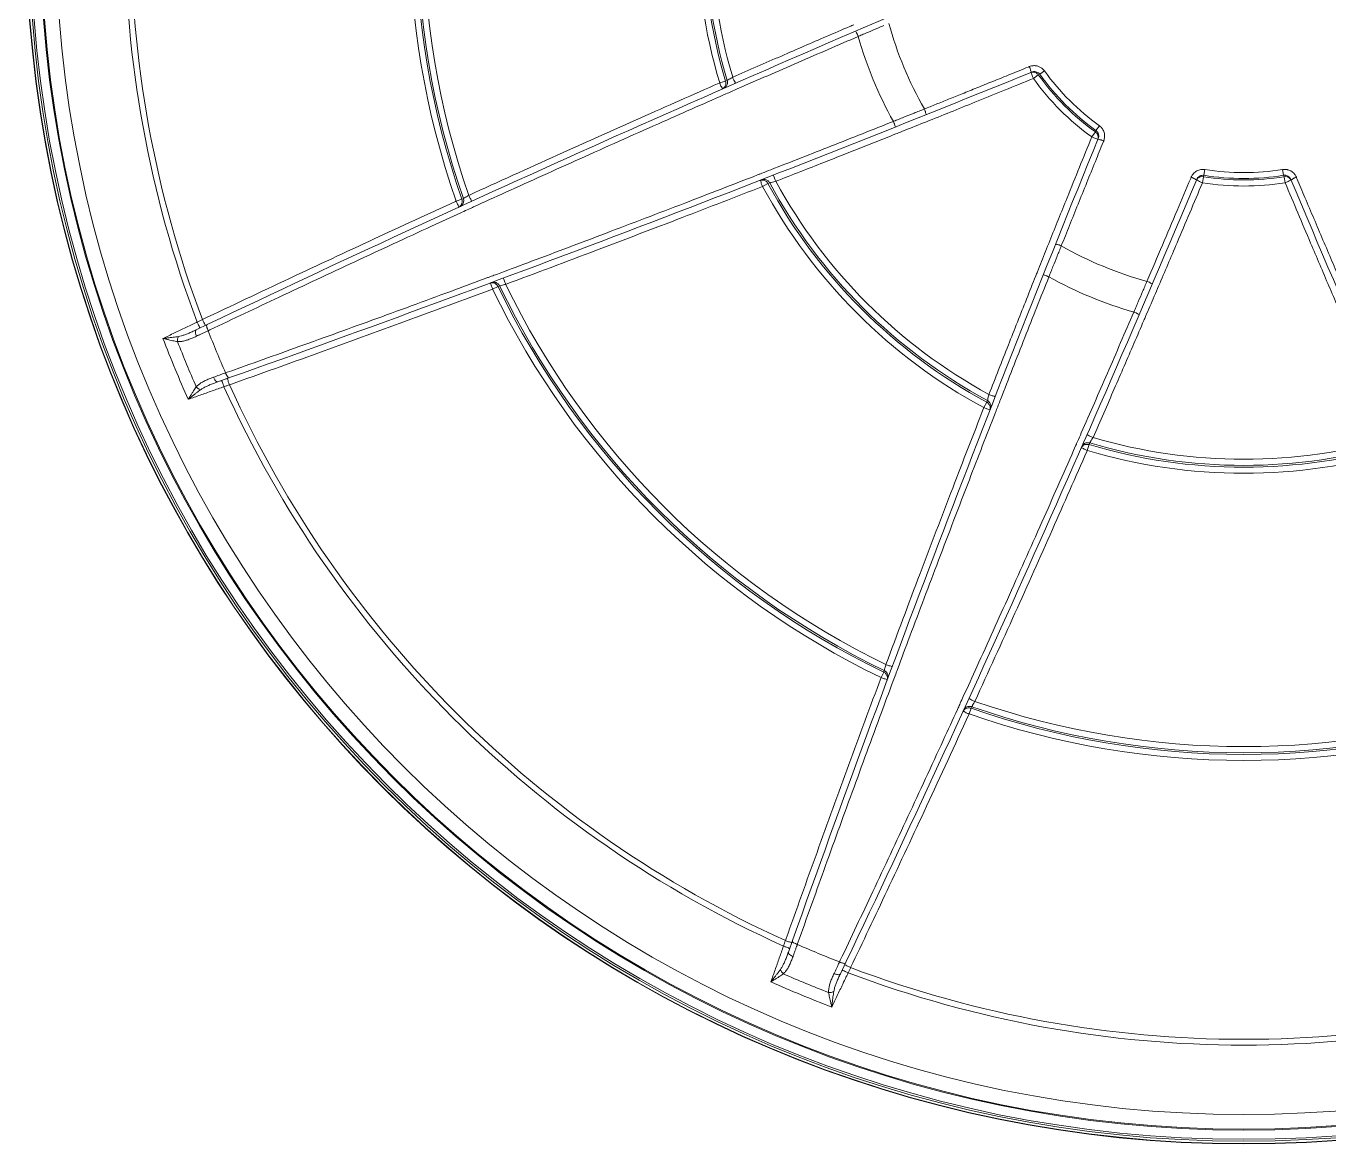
# Model space of a CAD drawing. Header units: metres. Extents: x 1628 to 1845, y 824 to 931.
# Drawn here: x 1653.309 to 1654.279, y 913.086 to 913.918 of the extents above; entities that cross this region are included whole.
import ezdxf

# ---------------------------------------------------------------- set-up
doc = ezdxf.new("R2010")
doc.units = ezdxf.units.M
doc.header["$LTSCALE"] = 0.15
doc.layers.add('hidrosanitário', color=26, linetype='Continuous', lineweight=0)

msp = doc.modelspace()

# ---------------------------------------------------------------- linework, layer by layer
at = {"layer": 'hidrosanitário', "color": 252}
for p, q in [((1654.05882, 913.8787), (1654.06252, 913.88137)), ((1654.06252, 913.88137), (1654.06355, 913.8818)), ((1654.06707, 913.88435), (1654.06355, 913.8818)), ((1653.82981, 913.87668), (1653.82544, 913.87537)), ((1653.83104, 913.87722), (1653.82981, 913.87668)), ((1654.10499, 913.8389), (1654.10232, 913.8352)), ((1654.10542, 913.83993), (1654.10499, 913.8389)), ((1654.10797, 913.84345), (1654.10542, 913.83993)), ((1654.18649, 913.81093), (1654.1858, 913.80663)), ((1654.24433, 913.81093), (1654.24502, 913.80663)), ((1653.85734, 913.79836), (1653.86135, 913.80053)), ((1653.86135, 913.80053), (1653.8626, 913.80102)), ((1654.18465, 913.8011), (1654.18538, 913.80561)), ((1654.18538, 913.80561), (1654.1858, 913.80663)), ((1654.24502, 913.80663), (1654.24544, 913.80561)), ((1654.24544, 913.80561), (1654.24617, 913.8011)), ((1653.63354, 913.78887), (1653.62931, 913.7874)), ((1653.63468, 913.78939), (1653.63354, 913.78887)), ((1653.65645, 913.72188), (1653.66048, 913.72383)), ((1653.66048, 913.72383), (1653.66166, 913.72427)), ((1654.02415, 913.63774), (1654.02198, 913.63372)), ((1654.02463, 913.63899), (1654.02415, 913.63774)), ((1654.09899, 913.60182), (1654.1003, 913.60619)), ((1654.1003, 913.60619), (1654.10083, 913.60742)), ((1653.94745, 913.43686), (1653.9455, 913.43283)), ((1653.94789, 913.43804), (1653.94745, 913.43686)), ((1654.01102, 913.40569), (1654.01249, 913.40992)), ((1654.01249, 913.40992), (1654.01301, 913.41106))]:
    msp.add_line(p, q, dxfattribs=at)
for radius in [0.90615, 0.90588, 0.90411, 0.90269, 0.89582, 0.89514, 0.88421]:
    msp.add_circle((1654.21541, 913.99179), radius, dxfattribs=at)
for centre, radius, start, end in [((1654.21541, 913.99179), 0.83257, 159.29105, 200.70895), ((1654.21541, 913.99179), 0.82826, 159.3171, 200.6829), ((1654.21541, 913.99179), 0.62072, 160.77468, 199.22532), ((1654.21541, 913.99179), 0.61624, 160.77468, 199.22532), ((1654.21541, 913.99179), 0.61499, 160.78556, 199.21444), ((1654.21541, 913.99179), 0.61042, 160.86597, 199.13403), ((1654.21541, 913.99179), 0.40698, 163.37819, 196.62181), ((1654.21541, 913.99179), 0.40241, 163.37819, 196.62181), ((1654.21541, 913.99179), 0.40108, 163.40158, 196.59842), ((1654.21541, 913.99179), 0.39652, 163.56564, 196.43436), ((1659.42776, 901.12363), 13.92322, 112.822756, 115.48965), ((1654.21541, 913.99179), 0.27374, 195.26017, 209.73983), ((1654.21541, 913.99179), 0.29838, 195.91614, 209.08386), ((1648.80193, 926.77665), 13.92322, 289.51035, 292.177244), ((1654.21541, 913.99179), 0.19315, 215.83707, 234.16293), ((1654.21541, 913.99179), 0.18859, 215.83707, 234.16293), ((1654.21541, 913.99179), 0.18751, 215.91525, 234.08475), ((1654.21541, 913.99179), 0.18316, 215.91525, 234.08475), ((1667.00027, 908.57832), 13.92322, 157.822756, 160.48965), ((1654.21541, 913.99179), 0.18316, 260.91525, 279.08475), ((1654.21541, 913.99179), 0.40241, 208.37819, 241.62181), ((1654.21541, 913.99179), 0.40108, 208.40158, 241.59842), ((1654.21541, 913.99179), 0.39652, 208.56564, 241.43436), ((1641.34724, 919.20415), 13.92322, 334.51035, 337.177244), ((1654.21541, 913.99179), 0.19315, 260.83707, 279.16293), ((1654.21541, 913.99179), 0.18859, 260.83707, 279.16293), ((1654.21541, 913.99179), 0.18751, 260.91524, 279.08475), ((1667.08357, 919.20415), 13.92322, 202.822756, 205.48965), ((1654.21541, 913.99179), 0.40698, 208.37819, 241.62181), ((1654.21541, 913.99179), 0.27374, 240.26017, 254.73983), ((1654.21541, 913.99179), 0.61624, 205.77468, 244.22532), ((1654.21541, 913.99179), 0.61499, 205.78556, 244.21444), ((1654.21541, 913.99179), 0.61042, 205.86597, 244.13403), ((1654.21541, 913.99179), 0.29838, 240.91614, 254.08386), ((1654.21541, 913.99179), 0.62072, 205.77468, 244.22532), ((1654.21541, 913.99179), 0.8607, 200.86699, 204.13301), ((1654.21541, 913.99179), 0.8273, 201.32419, 203.67581), ((1654.21541, 913.99179), 0.85147, 201.27373, 203.72624), ((1654.21541, 913.99179), 0.83257, 204.29105, 245.70895), ((1654.21541, 913.99179), 0.82826, 204.3171, 245.6829), ((1654.21541, 913.99179), 0.40241, 253.37819, 286.62181), ((1654.21541, 913.99179), 0.40108, 253.40158, 286.59842), ((1654.21541, 913.99179), 0.39652, 253.56564, 286.43436), ((1654.21541, 913.99179), 0.40698, 253.37819, 286.62181), ((1654.21541, 913.99179), 0.61042, 250.86597, 289.13403), ((1654.21541, 913.99179), 0.62072, 250.77468, 289.22532), ((1654.21541, 913.99179), 0.61624, 250.77468, 289.22532), ((1654.21541, 913.99179), 0.61499, 250.78556, 289.21444), ((1654.21541, 913.99179), 0.8273, 246.32419, 248.67581), ((1654.21541, 913.99179), 0.85147, 246.27379, 248.72616), ((1654.21541, 913.99179), 0.83257, 249.29105, 290.70895), ((1654.21541, 913.99179), 0.82826, 249.3171, 290.6829), ((1654.21541, 913.99179), 0.8607, 245.86699, 249.13301)]:
    msp.add_arc(centre, radius, start, end, dxfattribs=at)
for points, start_tangent, end_tangent in [([(1653.92218, 913.91743), (1653.90498, 913.91001), (1653.87133, 913.89543), (1653.83509, 913.87961)], (-0.918627, -0.395126), (-0.915881, -0.40145)), ([(1653.92513, 913.91869), (1653.92218, 913.91743)], (-0.918719, -0.394912), (-0.918627, -0.395126)), ([(1653.9475, 913.91811), (1653.94369, 913.91648), (1653.93607, 913.91322), (1653.93227, 913.91159)], (-0.919669, -0.392693), (-0.919162, -0.39388)), ([(1653.92847, 913.90997), (1653.88379, 913.89066), (1653.83849, 913.8709)], (-0.918675, -0.395014), (-0.915863, -0.401491)), ([(1653.9279, 913.91151), (1653.92764, 913.91202), (1653.92695, 913.91411)], (-0.399498, 0.916734), (0.785083, 0.619391)), ([(1653.92695, 913.91411), (1653.92707, 913.91418)], (0.785083, 0.619391), (0.918649, 0.395075)), ([(1653.92847, 913.90997), (1653.9279, 913.91151)], (-0.394205, 0.919022), (-0.399498, 0.916734)), ([(1653.92882, 913.91012), (1653.92847, 913.90997)], (-0.919048, -0.394146), (-0.919036, -0.394173)), ([(1653.93227, 913.91159), (1653.92882, 913.91012)], (-0.919162, -0.39388), (-0.919048, -0.394146)), ([(1654.05494, 913.8872), (1654.05579, 913.88754)], (0.926045, 0.377413), (0.926021, 0.377473)), ([(1654.05579, 913.88754), (1654.05734, 913.88803), (1654.0582, 913.88818)], (0.926024, 0.377465), (0.99211, 0.125368)), ([(1654.05579, 913.88754), (1654.05649, 913.88602)], (0.377586, -0.925974), (0.332562, -0.943081)), ([(1654.0582, 913.88818), (1654.05911, 913.88825), (1654.06006, 913.88823)], (0.99211, 0.125368), (0.997552, -0.069929)), ([(1654.06006, 913.88823), (1654.06106, 913.88811), (1654.06209, 913.88786)], (0.997552, -0.069929), (0.95923, -0.282627)), ([(1654.06209, 913.88786), (1654.06313, 913.88749), (1654.0652, 913.88628), (1654.06617, 913.88541)], (0.95923, -0.282627), (0.699886, -0.714254)), ([(1653.83425, 913.87911), (1653.83402, 913.87897), (1653.83255, 913.87811), (1653.83108, 913.87724)], (-0.860474, -0.509495), (-0.861997, -0.506913)), ([(1653.83509, 913.87961), (1653.83425, 913.87911)], (-0.860021, -0.510259), (-0.860474, -0.509495)), ([(1653.83509, 913.87961), (1653.83553, 913.87841)], (0.400858, -0.91614), (0.345804, -0.938307)), ([(1653.83553, 913.87841), (1653.83603, 913.87733), (1653.83671, 913.87494)], (0.345804, -0.938307), (-0.915835, -0.401555)), ([(1653.98136, 913.84737), (1653.99905, 913.85448), (1654.01772, 913.86201), (1654.03733, 913.86995), (1654.05882, 913.8787)], (0.928207, 0.372064), (0.925873, 0.377834)), ([(1653.98199, 913.85771), (1653.98643, 913.85949), (1653.99578, 913.86325), (1654.0059, 913.86732), (1654.01686, 913.87175), (1654.02877, 913.87657), (1654.04172, 913.88182), (1654.05494, 913.8872)], (0.928163, 0.372175), (0.926045, 0.377413)), ([(1654.05649, 913.88602), (1654.05664, 913.88549), (1654.05754, 913.88345)], (0.332562, -0.943081), (0.948904, 0.315566)), ([(1654.0576, 913.88336), (1654.05663, 913.88308)], (-0.983804, -0.179249), (-0.926048, -0.377405)), ([(1654.05882, 913.8787), (1654.05785, 913.88095), (1654.05671, 913.8831)], (-0.312607, 0.949883), (-0.969068, -0.246792)), ([(1654.05757, 913.88346), (1654.05885, 913.8838)], (0.926023, 0.377468), (0.99174, 0.128267)), ([(1654.06252, 913.88137), (1654.06088, 913.88283), (1654.05878, 913.88343), (1654.0576, 913.88336)], (-0.586616, 0.809866), (-0.983804, -0.179249)), ([(1654.05885, 913.8838), (1654.05933, 913.88384), (1654.05984, 913.88383)], (0.99174, 0.128267), (0.997737, -0.067242)), ([(1654.05984, 913.88383), (1654.06146, 913.88345), (1654.06256, 913.88281)], (0.997737, -0.067242), (0.793313, -0.608814)), ([(1654.06256, 913.88281), (1654.06355, 913.8818)], (0.793313, -0.608814), (0.5879, -0.808934)), ([(1654.06617, 913.88541), (1654.06707, 913.88435)], (0.699886, -0.714254), (0.586517, -0.809937)), ([(1653.82508, 913.87522), (1653.7667, 913.84941), (1653.7045, 913.82156), (1653.63871, 913.79171)], (-0.915563, -0.402174), (-0.909544, -0.415608)), ([(1653.82544, 913.87537), (1653.82508, 913.87522)], (-0.915574, -0.402149), (-0.915563, -0.402174)), ([(1653.82544, 913.87537), (1653.82638, 913.87309), (1653.82714, 913.87075)], (0.45811, -0.888896), (-0.850152, -0.526538)), ([(1653.82793, 913.8712), (1653.82706, 913.87071)], (-0.815009, -0.579448), (-0.915527, -0.402256)), ([(1653.82714, 913.87075), (1653.82706, 913.87071)], (-0.850152, -0.526538), (-0.915527, -0.402256)), ([(1653.82993, 913.87431), (1653.82894, 913.87215), (1653.82793, 913.8712)], (-0.186423, -0.98247), (-0.815009, -0.579448)), ([(1653.83116, 913.87485), (1653.83017, 913.87269), (1653.82829, 913.87125)], (-0.187638, -0.982238), (-0.915566, -0.402168)), ([(1653.82981, 913.87668), (1653.82993, 913.87431)], (0.283139, -0.959079), (-0.186423, -0.98247)), ([(1653.83425, 913.86904), (1653.83007, 913.86721)], (-0.91573, -0.401795), (-0.915598, -0.402096)), ([(1653.83104, 913.87722), (1653.83116, 913.87485)], (0.28657, -0.958059), (-0.187638, -0.982238)), ([(1653.83849, 913.8709), (1653.83425, 913.86904)], (-0.915863, -0.401491), (-0.91573, -0.401795)), ([(1653.82884, 913.86667), (1653.77987, 913.84504), (1653.72125, 913.81886), (1653.66622, 913.79398), (1653.64223, 913.78305)], (-0.915559, -0.402184), (-0.909555, -0.415583)), ([(1653.83007, 913.86721), (1653.82884, 913.86667)], (-0.915598, -0.402096), (-0.915559, -0.402184)), ([(1653.95849, 913.84829), (1653.96233, 913.84982), (1653.97002, 913.85291), (1653.97387, 913.85445)], (0.928461, 0.37143), (0.927981, 0.372628)), ([(1653.97387, 913.85445), (1653.97773, 913.856)], (0.927981, 0.372628), (0.927859, 0.372931)), ([(1653.97773, 913.856), (1653.98199, 913.85771)], (0.928286, 0.371868), (0.928163, 0.372175)), ([(1653.97773, 913.856), (1653.97842, 913.85448)], (0.372038, -0.928217), (0.333998, -0.942574)), ([(1653.97842, 913.85448), (1653.97857, 913.85394), (1653.97948, 913.85191)], (0.333998, -0.942574), (0.960626, 0.277844)), ([(1653.8634, 913.81075), (1653.90861, 913.82849), (1653.95465, 913.84675)], (0.93151, 0.363716), (0.928919, 0.370284)), ([(1653.95465, 913.84675), (1653.95501, 913.84689)], (0.928579, 0.371134), (0.928568, 0.371162)), ([(1653.95465, 913.84675), (1653.95534, 913.84526)], (0.371102, -0.928592), (0.365742, -0.930716)), ([(1653.95501, 913.84689), (1653.95849, 913.84829)], (0.928568, 0.371162), (0.928461, 0.37143)), ([(1653.95534, 913.84526), (1653.95552, 913.84471), (1653.95652, 913.84275)], (0.365742, -0.930716), (0.993113, 0.117161)), ([(1653.95652, 913.84275), (1653.95665, 913.84278)], (0.993113, 0.117161), (0.928943, 0.370223)), ([(1653.95847, 913.83822), (1653.9645, 913.84063), (1653.98136, 913.84737)], (0.928877, 0.370388), (0.928207, 0.372064)), ([(1654.10499, 913.8389), (1654.10644, 913.83726), (1654.10705, 913.83516), (1654.10699, 913.83407)], (0.809865, -0.586616), (-0.162957, -0.986633)), ([(1654.10542, 913.83993), (1654.10633, 913.83907)], (0.808908, -0.587935), (0.635038, -0.772481)), ([(1654.10633, 913.83907), (1654.10657, 913.83875), (1654.10727, 913.83726), (1654.10746, 913.83603)], (0.635038, -0.772481), (0.028258, -0.999601)), ([(1654.10797, 913.84345), (1654.10919, 913.8424), (1654.1097, 913.84182)], (0.809895, -0.586575), (0.637226, -0.770677)), ([(1654.1097, 913.84182), (1654.11016, 913.84122), (1654.11095, 913.83987), (1654.1115, 913.83841)], (0.637226, -0.770677), (0.275886, -0.96119)), ([(1653.86716, 913.80219), (1653.8857, 913.80945), (1653.90279, 913.81616), (1653.91846, 913.82234), (1653.93351, 913.8283), (1653.94871, 913.83433), (1653.95651, 913.83744)], (0.931494, 0.363757), (0.928934, 0.370245)), ([(1653.95651, 913.83744), (1653.95847, 913.83822)], (0.928934, 0.370245), (0.928877, 0.370388)), ([(1654.10232, 913.8352), (1654.08396, 913.78997), (1654.071, 913.75776)], (-0.377834, -0.925873), (-0.372065, -0.928207)), ([(1654.11082, 913.83133), (1654.10499, 913.817), (1654.09857, 913.80117), (1654.09209, 913.78513), (1654.08571, 913.76929), (1654.07962, 913.75411)], (-0.377413, -0.926045), (-0.371868, -0.928286)), ([(1654.10232, 913.8352), (1654.10457, 913.83423), (1654.10672, 913.83309)], (0.949883, -0.312607), (-0.246792, -0.969068)), ([(1654.10699, 913.83407), (1654.1067, 913.83301)], (-0.162957, -0.986633), (-0.377405, -0.926048)), ([(1654.10964, 913.83287), (1654.1091, 913.83302), (1654.10707, 913.83392)], (-0.943081, 0.332562), (0.315566, 0.948904)), ([(1654.10746, 913.83603), (1654.10745, 913.8356), (1654.10708, 913.83395)], (0.028258, -0.999601), (-0.377471, -0.926021)), ([(1654.11116, 913.83217), (1654.10964, 913.83287)], (-0.925974, 0.377586), (-0.943081, 0.332562)), ([(1654.11116, 913.83217), (1654.11082, 913.83133)], (-0.377473, -0.926021), (-0.377413, -0.926045)), ([(1654.11187, 913.83608), (1654.11186, 913.83528), (1654.11164, 913.83369), (1654.11116, 913.83217)], (0.031243, -0.999512), (-0.37747, -0.926022)), ([(1654.1115, 913.83841), (1654.11181, 913.83687), (1654.11187, 913.83608)], (0.275886, -0.96119), (0.031243, -0.999512)), ([(1653.85685, 913.80819), (1653.8634, 913.81075)], (0.931694, 0.363245), (0.93151, 0.363716)), ([(1654.17913, 913.809), (1654.18044, 913.80987)], (0.784569, 0.620041), (0.876164, 0.482014)), ([(1654.18044, 913.80987), (1654.18187, 913.81051)], (0.876164, 0.482014), (0.943398, 0.331662)), ([(1654.18187, 913.81051), (1654.18338, 913.8109), (1654.18649, 913.81093)], (0.943398, 0.331662), (0.987452, -0.157922)), ([(1654.24433, 913.81093), (1654.24575, 913.81104), (1654.24728, 913.81093), (1654.24806, 913.81077)], (0.987457, 0.157887), (0.97114, -0.238511)), ([(1654.24806, 913.81077), (1654.24884, 913.81054), (1654.25035, 913.80988)], (0.97114, -0.238511), (0.877387, -0.479783)), ([(1654.25035, 913.80988), (1654.25105, 913.80946)], (0.877387, -0.479783), (0.832697, -0.553729)), ([(1653.66251, 913.73409), (1653.68542, 913.74265), (1653.74034, 913.76337), (1653.79941, 913.78595), (1653.85359, 913.80692)], (0.937014, 0.349291), (0.931785, 0.363011)), ([(1653.85359, 913.80692), (1653.85484, 913.80741)], (0.931785, 0.363011), (0.93175, 0.363101)), ([(1653.85484, 913.80741), (1653.85685, 913.80819)], (0.93175, 0.363101), (0.931694, 0.363245)), ([(1653.85634, 913.8031), (1653.85519, 913.80281)], (-0.991645, -0.128995), (-0.931813, -0.362937)), ([(1653.85527, 913.80283), (1653.85519, 913.80281)], (-0.973467, -0.22883), (-0.931813, -0.362937)), ([(1653.85734, 913.79836), (1653.85639, 913.80064), (1653.85527, 913.80283)], (-0.304611, 0.952477), (-0.973467, -0.22883)), ([(1653.86135, 913.80053), (1653.85976, 913.80229), (1653.85754, 913.80311), (1653.85634, 913.8031)], (-0.477962, 0.878381), (-0.991645, -0.128995)), ([(1653.8626, 913.80102), (1653.86101, 913.80278), (1653.85879, 913.8036), (1653.85644, 913.80329)], (-0.474814, 0.880086), (-0.931778, -0.363029)), ([(1653.8626, 913.80102), (1653.86382, 913.80133), (1653.86566, 913.80181), (1653.86716, 913.80219)], (0.967945, 0.251162), (0.968942, 0.247289)), ([(1653.86716, 913.80219), (1653.86621, 913.80447), (1653.86501, 913.80664)], (-0.36436, 0.931258), (-0.931539, -0.363643)), ([(1654.14336, 913.7277), (1654.15488, 913.75471), (1654.16583, 913.78051), (1654.1759, 913.80437)], (0.393447, 0.919347), (0.387942, 0.921684)), ([(1654.15204, 913.72419), (1654.16572, 913.7563), (1654.18465, 913.8011)], (0.393251, 0.919431), (0.387523, 0.92186)), ([(1654.1759, 913.80437), (1654.17625, 913.80521)], (0.387942, 0.921684), (0.387882, 0.921709)), ([(1654.17625, 913.80521), (1654.17646, 913.80567)], (0.38826, 0.92155), (0.436536, 0.899687)), ([(1654.17625, 913.80521), (1654.17782, 913.80463)], (0.921756, -0.38777), (0.902018, -0.431699)), ([(1654.17646, 913.80567), (1654.17702, 913.80666)], (0.436536, 0.899687), (0.539428, 0.842032)), ([(1654.17702, 913.80666), (1654.17797, 913.80791), (1654.17913, 913.809)], (0.539428, 0.842032), (0.784569, 0.620041)), ([(1654.17782, 913.80463), (1654.17831, 913.80436), (1654.18038, 913.80355)], (0.902018, -0.431699), (0.447845, 0.894111)), ([(1654.18033, 913.80327), (1654.18, 913.80264)], (-0.516976, -0.856), (-0.387949, -0.921681)), ([(1654.18465, 913.8011), (1654.18237, 913.802), (1654.18004, 913.80272)], (-0.892715, 0.450622), (-0.510726, -0.859743)), ([(1654.18049, 913.80353), (1654.18033, 913.80327)], (-0.568906, -0.822403), (-0.516976, -0.856)), ([(1654.1804, 913.80358), (1654.18131, 913.80502), (1654.18261, 913.80606), (1654.18336, 913.8064)], (0.388116, 0.92161), (0.941367, 0.337383)), ([(1654.18319, 913.80547), (1654.18128, 913.80442), (1654.18049, 913.80353)], (-0.961187, -0.275899), (-0.568906, -0.822403)), ([(1654.18538, 913.80561), (1654.18319, 913.80547)], (-0.987461, 0.157862), (-0.961187, -0.275899)), ([(1654.18336, 913.8064), (1654.18416, 913.80661), (1654.1858, 913.80663)], (0.941367, 0.337383), (0.987718, -0.156249)), ([(1654.24502, 913.80663), (1654.24657, 913.80663), (1654.24698, 913.80654)], (0.987719, 0.156239), (0.97006, -0.242867)), ([(1654.24544, 913.80561), (1654.24763, 913.80547)], (0.987461, 0.157862), (0.961187, -0.275899)), ([(1654.24617, 913.8011), (1654.24844, 913.802), (1654.25077, 913.80272)], (0.892715, 0.450622), (0.510726, -0.859743)), ([(1654.24617, 913.8011), (1654.26517, 913.75613), (1654.27878, 913.72419)], (0.387523, -0.92186), (0.393251, -0.919431)), ([(1654.24698, 913.80654), (1654.24819, 913.80607), (1654.24952, 913.805), (1654.25042, 913.80358)], (0.97006, -0.242867), (0.387875, -0.921712)), ([(1654.24763, 913.80547), (1654.24954, 913.80442), (1654.25027, 913.8036)], (0.961187, -0.275899), (0.582427, -0.812883)), ([(1654.25027, 913.8036), (1654.25049, 913.80327)], (0.582427, -0.812883), (0.516976, -0.856)), ([(1654.25299, 913.80463), (1654.2525, 913.80436), (1654.25043, 913.80355)], (-0.902016, -0.431703), (-0.447838, 0.894115)), ([(1654.25049, 913.80327), (1654.25081, 913.80264)], (0.516976, -0.856), (0.387949, -0.921681)), ([(1654.25105, 913.80946), (1654.25171, 913.80898), (1654.25288, 913.80787), (1654.25339, 913.80726)], (0.832697, -0.553729), (0.601988, -0.798505)), ([(1654.25456, 913.80521), (1654.25299, 913.80463)], (-0.921757, -0.387769), (-0.902016, -0.431703)), ([(1654.25339, 913.80726), (1654.25384, 913.8066), (1654.25456, 913.80521)], (0.601988, -0.798505), (0.387871, -0.921714)), ([(1654.25456, 913.80521), (1654.25492, 913.80437)], (0.387882, -0.921709), (0.387942, -0.921684)), ([(1654.25492, 913.80437), (1654.26093, 913.79011), (1654.26758, 913.77438), (1654.27434, 913.75846), (1654.28103, 913.74275), (1654.28746, 913.7277)], (0.387942, -0.921684), (0.393447, -0.919347)), ([(1653.63789, 913.79124), (1653.63764, 913.79109), (1653.63618, 913.79026), (1653.63472, 913.78942)], (-0.867171, -0.498011), (-0.867676, -0.49713)), ([(1653.63871, 913.79171), (1653.63789, 913.79124)], (-0.867012, -0.498288), (-0.867171, -0.498011)), ([(1653.63871, 913.79171), (1653.63917, 913.79051)], (0.415135, -0.90976), (0.360356, -0.932815)), ([(1653.63917, 913.79051), (1653.63969, 913.78944), (1653.6404, 913.78705)], (0.360356, -0.932815), (-0.909523, -0.415654)), ([(1653.66614, 913.72548), (1653.73372, 913.75087), (1653.7974, 913.77516), (1653.85734, 913.79836)], (0.937024, 0.349266), (0.931771, 0.363047)), ([(1653.62887, 913.7872), (1653.56818, 913.75923), (1653.50524, 913.72986), (1653.44053, 913.69925)], (-0.909223, -0.416309), (-0.902899, -0.429853)), ([(1653.62931, 913.7874), (1653.62887, 913.7872)], (-0.909237, -0.416278), (-0.909223, -0.416309)), ([(1653.62931, 913.7874), (1653.63028, 913.78513), (1653.63103, 913.78278)], (0.46843, -0.883501), (-0.811112, -0.584891)), ([(1653.63171, 913.78317), (1653.63093, 913.78272)], (-0.816635, -0.577154), (-0.909208, -0.416343)), ([(1653.63103, 913.78278), (1653.63093, 913.78272)], (-0.811112, -0.584891), (-0.909208, -0.416343)), ([(1653.63196, 913.78336), (1653.63171, 913.78317)], (-0.779822, -0.626001), (-0.816635, -0.577154)), ([(1653.63376, 913.78646), (1653.63281, 913.78423), (1653.63196, 913.78336)], (-0.151505, -0.988456), (-0.779822, -0.626001)), ([(1653.63456, 913.78581), (1653.63395, 913.78475), (1653.63207, 913.78324)], (-0.39028, -0.920696), (-0.909245, -0.416261)), ([(1653.63354, 913.78887), (1653.63376, 913.78646)], (0.326122, -0.945328), (-0.151505, -0.988456)), ([(1653.63876, 913.78147), (1653.6339, 913.77924)], (-0.909441, -0.415832), (-0.909282, -0.416181)), ([(1653.63468, 913.78939), (1653.6349, 913.78698), (1653.63456, 913.78581)], (0.329781, -0.944058), (-0.39028, -0.920696)), ([(1653.64223, 913.78305), (1653.63876, 913.78147)], (-0.909555, -0.415583), (-0.909441, -0.415832)), ([(1653.63276, 913.77872), (1653.61103, 913.76875), (1653.55386, 913.7423), (1653.49761, 913.71597), (1653.44595, 913.69152)], (-0.909244, -0.416263), (-0.902988, -0.429665)), ([(1653.6339, 913.77924), (1653.63276, 913.77872)], (-0.909282, -0.416181), (-0.909244, -0.416263)), ([(1654.071, 913.75776), (1654.06789, 913.75001), (1654.06184, 913.73484)], (-0.372065, -0.928207), (-0.370388, -0.928877)), ([(1654.0781, 913.7548), (1654.07756, 913.75496), (1654.07553, 913.75586)], (-0.942574, 0.333998), (0.277838, 0.960628)), ([(1654.07962, 913.75411), (1654.07807, 913.75025)], (-0.372931, -0.927859), (-0.372628, -0.927981)), ([(1654.07962, 913.75411), (1654.0781, 913.7548)], (-0.928217, 0.372038), (-0.942574, 0.333998)), ([(1654.07807, 913.75025), (1654.07652, 913.7464), (1654.07344, 913.73871), (1654.0719, 913.73487)], (-0.372628, -0.927981), (-0.37143, -0.928461)), ([(1653.65393, 913.7309), (1653.65741, 913.73219)], (0.937244, 0.348675), (0.937151, 0.348925)), ([(1653.65741, 913.73219), (1653.66251, 913.73409)], (0.937151, 0.348925), (0.937014, 0.349291)), ([(1654.06184, 913.73484), (1654.06065, 913.73187)], (-0.370388, -0.928877), (-0.370171, -0.928964)), ([(1654.06888, 913.73172), (1654.06833, 913.7319), (1654.06637, 913.7329)], (-0.930717, 0.365741), (0.117162, 0.993113)), ([(1654.06637, 913.7329), (1654.0664, 913.73303)], (0.117162, 0.993113), (0.370223, 0.928943)), ([(1654.0719, 913.73487), (1654.07051, 913.73139)], (-0.37143, -0.928461), (-0.371162, -0.928568)), ([(1653.459, 913.66003), (1653.51233, 913.67909), (1653.57023, 913.70006), (1653.62893, 913.72162), (1653.65275, 913.73046)], (0.942328, 0.33469), (0.937275, 0.348591)), ([(1653.65275, 913.73046), (1653.65393, 913.7309)], (0.937275, 0.348591), (0.937244, 0.348675)), ([(1653.65547, 913.72661), (1653.65428, 913.72634)], (-0.994067, -0.108768), (-0.937306, -0.348508)), ([(1653.6544, 913.72637), (1653.65428, 913.72634)], (-0.987123, -0.159962), (-0.937306, -0.348508)), ([(1653.65645, 913.72188), (1653.65553, 913.72417), (1653.6544, 913.72637)], (-0.293499, 0.955959), (-0.987123, -0.159962)), ([(1653.66166, 913.72427), (1653.6601, 913.72613), (1653.65786, 913.72704), (1653.65546, 913.72677)], (-0.43436, 0.90074), (-0.937274, -0.348594)), ([(1653.66048, 913.72383), (1653.65893, 913.72569), (1653.65668, 913.7266), (1653.65547, 913.72661)], (-0.437845, 0.899051), (-0.994067, -0.108768)), ([(1653.66166, 913.72427), (1653.66285, 913.72459), (1653.66466, 913.72508), (1653.66614, 913.72548)], (0.965065, 0.262011), (0.965432, 0.260656)), ([(1653.66614, 913.72548), (1653.66522, 913.72778), (1653.66405, 913.72997)], (-0.349752, 0.936842), (-0.937045, -0.349209)), ([(1654.06065, 913.73187), (1654.05373, 913.71446), (1654.04024, 913.68036), (1654.02581, 913.64354)], (-0.370171, -0.928964), (-0.363757, -0.931494)), ([(1654.07037, 913.73103), (1654.05243, 913.68579), (1654.03437, 913.63978)], (-0.370284, -0.928919), (-0.363716, -0.93151)), ([(1654.07037, 913.73103), (1654.06888, 913.73172)], (-0.928592, 0.371102), (-0.930717, 0.365741)), ([(1654.07051, 913.73139), (1654.07037, 913.73103)], (-0.371162, -0.928568), (-0.371134, -0.928579)), ([(1654.13521, 913.70865), (1654.13684, 913.71245), (1654.1401, 913.72007), (1654.14173, 913.72389)], (0.39388, 0.919162), (0.392693, 0.919669)), ([(1654.14173, 913.72389), (1654.14336, 913.7277)], (0.392693, 0.919669), (0.392393, 0.919798)), ([(1654.14231, 913.70151), (1654.14881, 913.71666), (1654.15204, 913.72419)], (0.394912, 0.918719), (0.393251, 0.919431)), ([(1654.14336, 913.7277), (1654.14493, 913.72712)], (0.91942, -0.393278), (0.902673, -0.430328)), ([(1654.14493, 913.72712), (1654.14542, 913.72685), (1654.14749, 913.72605)], (0.902673, -0.430328), (0.4828, 0.87573)), ([(1654.27878, 913.72419), (1654.28207, 913.71652), (1654.28851, 913.70151)], (0.393251, -0.919431), (0.394912, -0.918719)), ([(1653.46213, 913.65125), (1653.52631, 913.67422), (1653.59162, 913.69796), (1653.65645, 913.72188)], (0.94236, 0.334601), (0.937281, 0.348575)), ([(1654.09452, 913.61487), (1654.11394, 913.65938), (1654.13358, 913.70485)], (0.401491, 0.915863), (0.395014, 0.918675)), ([(1654.13358, 913.70485), (1654.13373, 913.7052)], (0.394173, 0.919036), (0.394146, 0.919048)), ([(1654.13358, 913.70485), (1654.13512, 913.70428)], (0.919022, -0.394205), (0.916734, -0.399498)), ([(1654.13373, 913.7052), (1654.13521, 913.70865)], (0.394146, 0.919048), (0.39388, 0.919162)), ([(1654.13512, 913.70428), (1654.13564, 913.70402), (1654.13773, 913.70334)], (0.916734, -0.399498), (0.619391, 0.785082)), ([(1654.13773, 913.70334), (1654.1378, 913.70345)], (0.619391, 0.785082), (0.395075, 0.918649)), ([(1653.41116, 913.68521), (1653.41968, 913.68929), (1653.42817, 913.69334), (1653.43382, 913.69604)], (0.901893, 0.43196), (0.902671, 0.430331)), ([(1653.43382, 913.69604), (1653.43601, 913.69708)], (0.902671, 0.430331), (0.902746, 0.430173)), ([(1653.43601, 913.69708), (1653.43663, 913.69738)], (0.902746, 0.430173), (0.902768, 0.430129)), ([(1653.44053, 913.69925), (1653.43858, 913.69831), (1653.43663, 913.69738)], (-0.901109, -0.433594), (-0.90098, -0.433862)), ([(1653.43663, 913.69738), (1653.43761, 913.69511), (1653.43812, 913.69264)], (0.428741, -0.903428), (-0.902738, -0.430191)), ([(1653.44053, 913.69925), (1653.44101, 913.69807)], (0.429208, -0.903206), (0.372871, -0.927883)), ([(1653.44101, 913.69807), (1653.44153, 913.69699), (1653.44236, 913.69469)], (0.372871, -0.927883), (-0.739781, -0.672848)), ([(1653.44236, 913.69469), (1653.44222, 913.69459)], (-0.739781, -0.672848), (-0.902878, -0.429896)), ([(1653.44372, 913.69391), (1653.44378, 913.69522)], (-0.217452, 0.976071), (0.548787, 0.835962)), ([(1653.44416, 913.69243), (1653.44397, 913.69301), (1653.44372, 913.69391)], (-0.318497, 0.947924), (-0.217452, 0.976071)), ([(1653.44378, 913.69522), (1653.44407, 913.69547)], (0.548787, 0.835962), (0.902923, 0.429803)), ([(1654.10323, 913.61147), (1654.11907, 913.64775), (1654.13367, 913.68145), (1654.14109, 913.69868)], (0.40145, 0.915881), (0.395118, 0.91863)), ([(1654.14109, 913.69868), (1654.14231, 913.70151)], (0.395118, 0.91863), (0.394912, 0.918719)), ([(1653.42266, 913.68666), (1653.42083, 913.68638), (1653.41878, 913.6861), (1653.41649, 913.68582), (1653.41395, 913.68552), (1653.41116, 913.68521)], (-0.986485, -0.163855), (-0.993688, -0.112182)), ([(1653.42196, 913.68285), (1653.42028, 913.68315), (1653.41838, 913.68355), (1653.41623, 913.68403), (1653.41382, 913.68459), (1653.41116, 913.68521)], (-0.98739, 0.158304), (-0.974278, 0.225348)), ([(1653.42195, 913.68286), (1653.42197, 913.6842), (1653.42221, 913.68551), (1653.42266, 913.68666)], (-0.076359, 0.99708), (0.456812, 0.889563)), ([(1653.43612, 913.68688), (1653.43289, 913.68543), (1653.42988, 913.68428), (1653.42707, 913.68344), (1653.42443, 913.68295), (1653.42196, 913.68286)], (-0.904303, -0.426891), (-0.99854, 0.054009)), ([(1653.43593, 913.6916), (1653.43284, 913.69016), (1653.42997, 913.68894), (1653.42733, 913.68793), (1653.42489, 913.68716), (1653.42266, 913.68666)], (-0.902657, -0.430361), (-0.98657, -0.163342)), ([(1653.43612, 913.68688), (1653.43542, 913.68896), (1653.43555, 913.69127)], (-0.418959, 0.908005), (0.570999, 0.82095)), ([(1653.43555, 913.69127), (1653.43593, 913.6916)], (0.570999, 0.82095), (0.902664, 0.430346)), ([(1653.4378, 913.68767), (1653.43612, 913.68688)], (-0.904384, -0.426719), (-0.904326, -0.426842)), ([(1653.43823, 913.68788), (1653.4378, 913.68767)], (-0.904399, -0.426687), (-0.904384, -0.426719)), ([(1653.44038, 913.68889), (1653.43823, 913.68788)], (-0.904473, -0.426531), (-0.904399, -0.426687)), ([(1653.44255, 913.68991), (1653.44038, 913.68889)], (-0.904548, -0.426372), (-0.904473, -0.426531)), ([(1653.44475, 913.69095), (1653.44255, 913.68991)], (-0.904623, -0.426212), (-0.904548, -0.426372)), ([(1653.44475, 913.69095), (1653.44416, 913.69243)], (-0.423956, 0.905683), (-0.318497, 0.947924)), ([(1653.44595, 913.69152), (1653.44475, 913.69095)], (-0.902988, -0.429665), (-0.902947, -0.429752)), ([(1653.43591, 913.64919), (1653.43773, 913.65088), (1653.43994, 913.6524), (1653.44253, 913.65379), (1653.44547, 913.6551), (1653.44876, 913.65635)], (0.667481, 0.744627), (0.941258, 0.337689)), ([(1653.44876, 913.65635), (1653.45319, 913.65795)], (0.941278, 0.337633), (0.941162, 0.337956)), ([(1653.44876, 913.65635), (1653.44974, 913.65439), (1653.4509, 913.6531)], (0.345803, -0.938307), (0.823524, -0.567281)), ([(1653.45319, 913.65795), (1653.45546, 913.65876)], (0.941162, 0.337956), (0.941103, 0.338121)), ([(1653.45546, 913.65876), (1653.45706, 913.65934)], (0.941103, 0.338121), (0.94106, 0.338239)), ([(1653.45706, 913.65934), (1653.45774, 913.65958)], (0.94106, 0.338239), (0.941043, 0.338288)), ([(1653.45774, 913.65958), (1653.459, 913.66003)], (0.94236, 0.3346), (0.942328, 0.33469)), ([(1653.45774, 913.65958), (1653.45838, 913.65811)], (0.340632, -0.940197), (0.445074, -0.895494)), ([(1653.45838, 913.65811), (1653.45865, 913.65757), (1653.45958, 913.65616)], (0.445074, -0.895494), (0.727901, -0.685682)), ([(1653.4587, 913.65525), (1653.45853, 913.65521)], (-0.998879, -0.047328), (-0.942414, -0.334449)), ([(1653.46063, 913.65072), (1653.45974, 913.65303), (1653.4587, 913.65525)], (-0.335167, 0.942159), (-0.998879, -0.047328)), ([(1653.45958, 913.65616), (1653.46008, 913.65587)], (0.727901, -0.685682), (0.97917, -0.203043)), ([(1653.46008, 913.65587), (1653.46046, 913.6559)], (0.97917, -0.203043), (0.942365, 0.334587)), ([(1653.45655, 913.64929), (1653.44771, 913.64616), (1653.43884, 913.64303), (1653.42994, 913.63989)], (-0.9425, -0.334206), (-0.943176, -0.332293)), ([(1653.42994, 913.63989), (1653.43138, 913.64221), (1653.43268, 913.6443), (1653.43386, 913.64616), (1653.43493, 913.64779), (1653.43591, 913.64919)], (0.529574, 0.848264), (0.586246, 0.810133)), ([(1653.42994, 913.63989), (1653.43213, 913.64164), (1653.43413, 913.64322), (1653.43595, 913.64464), (1653.4376, 913.64589), (1653.43909, 913.64699)], (0.781968, 0.623319), (0.813413, 0.581687)), ([(1653.4359, 913.64918), (1653.43686, 913.64824), (1653.43796, 913.64749), (1653.43909, 913.64699)], (0.65114, -0.758958), (0.952043, -0.305965)), ([(1653.43909, 913.64699), (1653.44103, 913.64822), (1653.4433, 913.6494), (1653.44589, 913.65056), (1653.44878, 913.65172), (1653.45197, 913.65289)], (0.813082, 0.582149), (0.942576, 0.333993)), ([(1653.4509, 913.6531), (1653.45147, 913.65285)], (0.823524, -0.567281), (0.984257, -0.176743)), ([(1653.45147, 913.65285), (1653.45197, 913.65289)], (0.984257, -0.176743), (0.942578, 0.333985)), ([(1653.45655, 913.64929), (1653.45564, 913.65158), (1653.45426, 913.6537)], (-0.335654, 0.941985), (-0.942523, -0.334141)), ([(1653.45655, 913.64929), (1653.45859, 913.65001), (1653.46063, 913.65072)], (0.943875, 0.330302), (0.943777, 0.330583)), ([(1653.46063, 913.65072), (1653.46213, 913.65125)], (0.942398, 0.334494), (0.94236, 0.334601)), ([(1654.02415, 913.63774), (1654.02591, 913.63614), (1654.02673, 913.63392), (1654.02672, 913.63273)], (0.878381, -0.477962), (-0.128995, -0.991645)), ([(1654.02581, 913.64354), (1654.0255, 913.64233), (1654.02507, 913.64069), (1654.02463, 913.63899)], (-0.247319, -0.968934), (-0.251113, -0.967958)), ([(1654.02463, 913.63899), (1654.0264, 913.63739), (1654.02722, 913.63517), (1654.02691, 913.63282)], (0.880086, -0.474814), (-0.363027, -0.931779)), ([(1654.02581, 913.64354), (1654.02808, 913.6426), (1654.03025, 913.64139)], (0.931258, -0.36436), (-0.363651, -0.931535)), ([(1654.03269, 913.63547), (1654.03103, 913.63122)], (-0.363406, -0.931631), (-0.363101, -0.93175)), ([(1654.03437, 913.63978), (1654.03269, 913.63547)], (-0.363716, -0.93151), (-0.363406, -0.931631)), ([(1654.02198, 913.63372), (1653.9988, 913.57382), (1653.97451, 913.51015), (1653.9491, 913.44252)], (-0.363047, -0.931771), (-0.349266, -0.937024)), ([(1654.03054, 913.62997), (1654.0112, 913.58005), (1653.98827, 913.52008), (1653.96694, 913.46358), (1653.95771, 913.43889)], (-0.363011, -0.931785), (-0.349291, -0.937014)), ([(1654.02198, 913.63372), (1654.02426, 913.63278), (1654.02645, 913.63166)], (0.952477, -0.304612), (-0.228829, -0.973467)), ([(1654.02672, 913.63273), (1654.02643, 913.63157)], (-0.128995, -0.991645), (-0.362937, -0.931813)), ([(1654.02645, 913.63166), (1654.02643, 913.63157)], (-0.228829, -0.973467), (-0.362938, -0.931813)), ([(1654.03103, 913.63122), (1654.03054, 913.62997)], (-0.363101, -0.93175), (-0.363011, -0.931785)), ([(1654.09028, 913.60522), (1654.09082, 913.60645)], (0.402184, 0.915559), (0.402096, 0.915598)), ([(1654.09082, 913.60645), (1654.09169, 913.60843)], (0.402096, 0.915598), (0.401954, 0.91566)), ([(1654.09169, 913.60843), (1654.09452, 913.61487)], (0.401954, 0.91566), (0.401491, 0.915863)), ([(1654.09793, 913.60631), (1654.09577, 913.60532), (1654.09482, 913.60432)], (-0.98247, -0.186423), (-0.579448, -0.815009)), ([(1654.09846, 913.60754), (1654.09631, 913.60655), (1654.09487, 913.60468)], (-0.982238, -0.187639), (-0.402166, -0.915567)), ([(1654.1003, 913.60619), (1654.09793, 913.60631)], (-0.959079, 0.283139), (-0.98247, -0.186423)), ([(1654.10083, 913.60742), (1654.09846, 913.60754)], (-0.958059, 0.28657), (-0.982238, -0.187639)), ([(1654.10203, 913.61192), (1654.10095, 913.61241), (1654.09856, 913.6131)], (-0.938307, 0.345804), (-0.401563, -0.915831)), ([(1654.10083, 913.60742), (1654.10117, 913.60799)], (0.506842, 0.862039), (0.507271, 0.861786)), ([(1654.10117, 913.60799), (1654.10147, 913.6085), (1654.10244, 913.61014), (1654.10303, 913.61114)], (0.507271, 0.861786), (0.509962, 0.860197)), ([(1654.10323, 913.61147), (1654.10203, 913.61192)], (-0.91614, 0.400858), (-0.938307, 0.345804)), ([(1654.10303, 913.61114), (1654.10323, 913.61147)], (0.509962, 0.860197), (0.510286, 0.860005)), ([(1654.00667, 913.41861), (1654.01681, 913.44086), (1654.041, 913.49435), (1654.06681, 913.55209), (1654.09028, 913.60522)], (0.415583, 0.909555), (0.402184, 0.915559)), ([(1654.01532, 913.41509), (1654.04516, 913.48083), (1654.07301, 913.54304), (1654.09884, 913.60147)], (0.415608, 0.909544), (0.402174, 0.915563)), ([(1654.09482, 913.60432), (1654.09433, 913.60345)], (-0.579448, -0.815009), (-0.402256, -0.915527)), ([(1654.09437, 913.60352), (1654.09433, 913.60345)], (-0.526538, -0.850152), (-0.402256, -0.915527)), ([(1654.09899, 913.60182), (1654.09671, 913.60276), (1654.09437, 913.60352)], (-0.888895, 0.45811), (-0.526538, -0.850152)), ([(1654.09884, 913.60147), (1654.09899, 913.60182)], (0.402174, 0.915563), (0.402149, 0.915574)), ([(1653.9491, 913.44252), (1653.94878, 913.44133), (1653.94834, 913.43971), (1653.94789, 913.43804)], (-0.260727, -0.965413), (-0.262022, -0.965062)), ([(1653.9491, 913.44252), (1653.9514, 913.44161), (1653.95359, 913.44043)], (0.936842, -0.349752), (-0.349218, -0.937041)), ([(1653.9455, 913.43283), (1653.92157, 913.368), (1653.89784, 913.30269), (1653.87487, 913.23851)], (-0.348575, -0.937281), (-0.334601, -0.94236)), ([(1653.9455, 913.43283), (1653.94779, 913.43191), (1653.94998, 913.43078)], (0.955959, -0.293499), (-0.159962, -0.987123)), ([(1653.94745, 913.43686), (1653.94931, 913.43531), (1653.95022, 913.43307), (1653.95023, 913.43185)], (0.899051, -0.437845), (-0.108768, -0.994067)), ([(1653.94789, 913.43804), (1653.94975, 913.43649), (1653.95065, 913.43424), (1653.95039, 913.43184)], (0.90074, -0.434359), (-0.348592, -0.937274)), ([(1653.95023, 913.43185), (1653.94995, 913.43067)], (-0.108768, -0.994067), (-0.348508, -0.937306)), ([(1653.95638, 913.43532), (1653.95452, 913.43031)], (-0.349034, -0.93711), (-0.348675, -0.937244)), ([(1653.95771, 913.43889), (1653.95638, 913.43532)], (-0.349291, -0.937014), (-0.349034, -0.93711)), ([(1653.95408, 913.42913), (1653.94576, 913.40672), (1653.92404, 913.34759), (1653.90288, 913.28919), (1653.88364, 913.23538)], (-0.348591, -0.937275), (-0.33469, -0.942328)), ([(1653.94998, 913.43078), (1653.94995, 913.43067)], (-0.159962, -0.987123), (-0.348508, -0.937306)), ([(1653.95452, 913.43031), (1653.95408, 913.42913)], (-0.348675, -0.937244), (-0.348591, -0.937275)), ([(1654.00286, 913.41028), (1654.00441, 913.41366)], (0.416181, 0.909282), (0.415939, 0.909393)), ([(1654.00441, 913.41366), (1654.00667, 913.41861)], (0.415939, 0.909393), (0.415583, 0.909555)), ([(1654.01413, 913.41555), (1654.01305, 913.41607), (1654.01067, 913.41679)], (-0.932815, 0.360356), (-0.415663, -0.909519)), ([(1654.01326, 913.41149), (1654.01363, 913.41213), (1654.01456, 913.41376), (1654.01513, 913.41475)], (0.497189, 0.867643), (0.498179, 0.867074)), ([(1654.01532, 913.41509), (1654.01413, 913.41555)], (-0.90976, 0.415135), (-0.932815, 0.360356)), ([(1654.01513, 913.41475), (1654.01532, 913.41509)], (0.498179, 0.867074), (0.498352, 0.866975)), ([(1653.91514, 913.22233), (1653.93937, 913.27353), (1653.96548, 913.3293), (1653.99174, 913.38605), (1654.00234, 913.40914)], (0.429665, 0.902988), (0.416263, 0.909244)), ([(1653.92287, 913.21691), (1653.95003, 913.2743), (1653.97937, 913.33706), (1654.01082, 913.40526)], (0.429853, 0.902899), (0.416309, 0.909223)), ([(1654.00234, 913.40914), (1654.00286, 913.41028)], (0.416263, 0.909244), (0.416181, 0.909282)), ([(1654.00679, 913.4081), (1654.00634, 913.40731)], (-0.577154, -0.816635), (-0.416343, -0.909208)), ([(1654.0064, 913.40741), (1654.00634, 913.40731)], (-0.584891, -0.811112), (-0.416343, -0.909208)), ([(1654.01102, 913.40569), (1654.00875, 913.40666), (1654.0064, 913.40741)], (-0.8835, 0.46843), (-0.584891, -0.811112)), ([(1654.00698, 913.40834), (1654.00679, 913.4081)], (-0.626001, -0.779822), (-0.577154, -0.816635)), ([(1654.00943, 913.41095), (1654.00837, 913.41034), (1654.00686, 913.40845)], (-0.920696, -0.390281), (-0.41626, -0.909246)), ([(1654.01008, 913.41014), (1654.00785, 913.40919), (1654.00698, 913.40834)], (-0.988456, -0.151505), (-0.626001, -0.779822)), ([(1654.01301, 913.41106), (1654.0106, 913.41128), (1654.00943, 913.41095)], (-0.944058, 0.32978), (-0.920696, -0.390281)), ([(1654.01249, 913.40992), (1654.01008, 913.41014)], (-0.945328, 0.326122), (-0.988456, -0.151505)), ([(1654.01082, 913.40526), (1654.01102, 913.40569)], (0.416309, 0.909223), (0.416278, 0.909237)), ([(1654.01301, 913.41106), (1654.01326, 913.41149)], (0.497134, 0.867674), (0.497189, 0.867643)), ([(1653.87487, 913.23851), (1653.87434, 913.23701)], (-0.334601, -0.94236), (-0.334494, -0.942398)), ([(1653.86351, 913.20632), (1653.86665, 913.21522), (1653.86978, 913.22409), (1653.87291, 913.23293)], (0.332293, 0.943176), (0.334206, 0.9425)), ([(1653.8765, 913.22835), (1653.87533, 913.22515), (1653.87417, 913.22225), (1653.87301, 913.21967), (1653.87183, 913.2174), (1653.8706, 913.21547)], (-0.333963, -0.942586), (-0.58211, -0.81311)), ([(1653.87434, 913.23701), (1653.87363, 913.23497), (1653.87291, 913.23293)], (-0.330583, -0.943777), (-0.330302, -0.943875)), ([(1653.87291, 913.23293), (1653.8752, 913.23202), (1653.87731, 913.23064)], (0.941985, -0.335654), (-0.334141, -0.942523)), ([(1653.87434, 913.23701), (1653.87665, 913.23613), (1653.87887, 913.23508)], (0.942159, -0.335167), (-0.047328, -0.998879)), ([(1653.87646, 913.22785), (1653.8765, 913.22835)], (-0.176742, 0.984257), (0.333979, 0.94258)), ([(1653.87887, 913.23508), (1653.87883, 913.23492)], (-0.047328, -0.998879), (-0.334449, -0.942414)), ([(1653.87949, 913.23646), (1653.87952, 913.23685)], (-0.203063, 0.979166), (0.334546, 0.942379)), ([(1653.87978, 913.23596), (1653.87949, 913.23646)], (-0.685686, 0.727897), (-0.203063, 0.979166)), ([(1653.88173, 913.23476), (1653.88119, 913.23504), (1653.87978, 913.23596)], (-0.895494, 0.445073), (-0.685686, 0.727897)), ([(1653.88156, 913.22958), (1653.88076, 913.22734)], (-0.337956, -0.941162), (-0.337793, -0.94122)), ([(1653.88238, 913.23184), (1653.88156, 913.22958)], (-0.338121, -0.941103), (-0.337956, -0.941162)), ([(1653.8832, 913.23412), (1653.88173, 913.23476)], (-0.940197, 0.340632), (-0.895494, 0.445073)), ([(1653.88295, 913.23344), (1653.88238, 913.23184)], (-0.338238, -0.941061), (-0.338121, -0.941103)), ([(1653.8832, 913.23412), (1653.88295, 913.23344)], (-0.338288, -0.941043), (-0.338238, -0.941061)), ([(1653.88364, 913.23538), (1653.8832, 913.23412)], (-0.33469, -0.942328), (-0.3346, -0.94236)), ([(1653.87997, 913.22514), (1653.87871, 913.22184), (1653.8774, 913.21889), (1653.87601, 913.21631), (1653.87449, 913.2141), (1653.8728, 913.21229)], (-0.337581, -0.941296), (-0.744265, -0.667885)), ([(1653.87672, 913.22728), (1653.87646, 913.22785)], (-0.567275, 0.823529), (-0.176742, 0.984257)), ([(1653.87997, 913.22514), (1653.87801, 913.22612), (1653.87672, 913.22728)], (-0.938305, 0.345808), (-0.567275, 0.823529)), ([(1653.88076, 913.22734), (1653.87997, 913.22514)], (-0.337793, -0.94122), (-0.337633, -0.941278)), ([(1653.91251, 913.21676), (1653.91353, 913.21893)], (0.426531, 0.904473), (0.426372, 0.904548)), ([(1653.91353, 913.21893), (1653.91426, 913.22048)], (0.426372, 0.904548), (0.426259, 0.904601)), ([(1653.91426, 913.22048), (1653.91457, 913.22113)], (0.426259, 0.904601), (0.426212, 0.904623)), ([(1653.91457, 913.22113), (1653.91514, 913.22233)], (0.429752, 0.902947), (0.429665, 0.902988)), ([(1653.91457, 913.22113), (1653.91605, 913.22054)], (0.905683, -0.423956), (0.947926, -0.31849)), ([(1653.91605, 913.22054), (1653.91663, 913.22036), (1653.91753, 913.2201)], (0.947926, -0.31849), (0.976072, -0.217446)), ([(1653.91753, 913.2201), (1653.91884, 913.22016)], (0.976072, -0.217446), (0.835951, 0.548804)), ([(1653.9183, 913.21874), (1653.91821, 913.2186)], (-0.672849, -0.73978), (-0.429897, -0.902878)), ([(1653.92169, 913.21739), (1653.92061, 913.21791), (1653.9183, 913.21874)], (-0.927883, 0.372871), (-0.672849, -0.73978)), ([(1653.91884, 913.22016), (1653.91909, 913.22045)], (0.835951, 0.548804), (0.429764, 0.902941)), ([(1653.8706, 913.21547), (1653.86951, 913.21398), (1653.86826, 913.21233), (1653.86684, 913.21051), (1653.86526, 913.20851), (1653.86351, 913.20632)], (-0.581687, -0.813413), (-0.623319, -0.781968)), ([(1653.8728, 913.21229), (1653.87141, 913.21131), (1653.86978, 913.21024), (1653.86792, 913.20906), (1653.86583, 913.20776), (1653.86351, 913.20632)], (-0.810129, -0.586252), (-0.848264, -0.529574)), ([(1653.8728, 913.21228), (1653.87186, 913.21324), (1653.87111, 913.21434), (1653.8706, 913.21547)], (-0.759036, 0.651048), (-0.306002, 0.952031)), ([(1653.90647, 913.19834), (1653.90657, 913.20082), (1653.90706, 913.20347), (1653.9079, 913.20628), (1653.90905, 913.20928), (1653.91049, 913.2125)], (-0.05455, 0.998511), (0.426788, 0.904352)), ([(1653.91965, 913.2102), (1653.91696, 913.20455), (1653.9129, 913.19606), (1653.90883, 913.18755)], (-0.430331, -0.902671), (-0.43196, -0.901893)), ([(1653.91028, 913.19904), (1653.91078, 913.20128), (1653.91155, 913.20372), (1653.91256, 913.20637), (1653.91379, 913.20923), (1653.91522, 913.21232)], (0.163294, 0.986577), (0.430333, 0.90267)), ([(1653.91049, 913.2125), (1653.91149, 913.21461)], (0.426842, 0.904326), (0.426687, 0.904399)), ([(1653.91049, 913.2125), (1653.91258, 913.2118), (1653.91489, 913.21193)], (0.908003, -0.418964), (0.820951, 0.570999)), ([(1653.91149, 913.21461), (1653.91251, 913.21676)], (0.426687, 0.904399), (0.426531, 0.904473)), ([(1653.91489, 913.21193), (1653.91522, 913.21232)], (0.820951, 0.570999), (0.430341, 0.902667)), ([(1653.92099, 913.21301), (1653.91873, 913.21399), (1653.91626, 913.21451)], (-0.903428, 0.428741), (-0.430191, -0.902738)), ([(1653.9207, 913.21239), (1653.91965, 913.2102)], (-0.430173, -0.902746), (-0.430331, -0.902671)), ([(1653.92099, 913.21301), (1653.9207, 913.21239)], (-0.430129, -0.902768), (-0.430173, -0.902746)), ([(1653.92099, 913.21301), (1653.92193, 913.21496), (1653.92287, 913.21691)], (0.433862, 0.90098), (0.433594, 0.901109)), ([(1653.92287, 913.21691), (1653.92169, 913.21739)], (-0.903206, 0.429208), (-0.927883, 0.372871)), ([(1653.90647, 913.19834), (1653.90782, 913.19835), (1653.90913, 913.19859), (1653.91028, 913.19904)], (0.99709, -0.076238), (0.889546, 0.456846)), ([(1653.90883, 913.18755), (1653.90914, 913.19033), (1653.90944, 913.19287), (1653.90972, 913.19516), (1653.91, 913.19721), (1653.91028, 913.19904)], (0.112182, 0.993688), (0.163855, 0.986485)), ([(1653.90883, 913.18755), (1653.90821, 913.19021), (1653.90765, 913.19261), (1653.90716, 913.19476), (1653.90677, 913.19666), (1653.90647, 913.19834)], (-0.225348, 0.974278), (-0.158312, 0.987389))]:
    msp.add_spline(points, degree=3, dxfattribs=dict(at, start_tangent=start_tangent, end_tangent=end_tangent))

doc.saveas('drawing.dxf')
